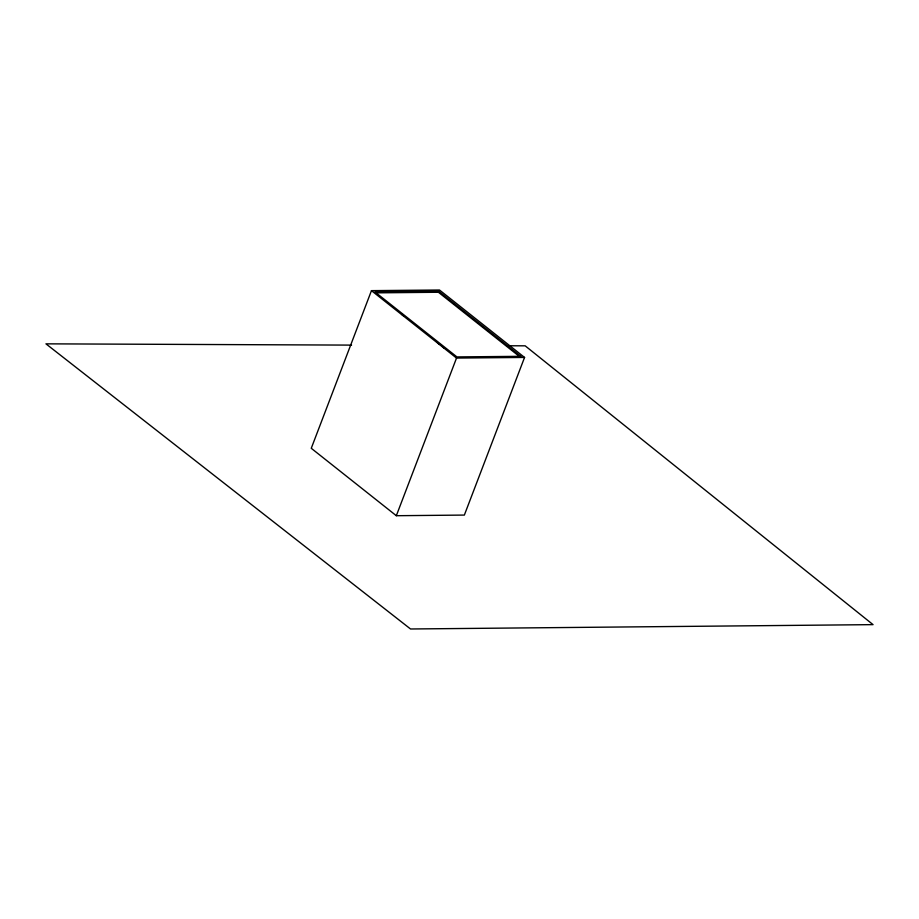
<?xml version="1.0" encoding="UTF-8"?>
<svg xmlns="http://www.w3.org/2000/svg" width="919" height="919" viewBox="0 0 919 919"><rect width="100%" height="100%" fill="white"/><g stroke="black" fill="none" stroke-linecap="round" stroke-linejoin="round"><path stroke-width="1.38" d="M371.46 290.645L311.265 448.288L396.33 515.708L464.359 515.077L524.554 357.434L439.489 290.013L371.46 290.645L456.525 358.065L524.554 357.434M438.42 292.265L438.777 291.346L520.751 356.319L520.407 357.25L438.42 292.265L376.02 292.851M396.33 515.708L456.525 358.065M438.777 291.346L374.952 291.943L456.927 356.917L520.751 356.319M351.563 345.107L45.95 343.844L410.54 628.987L873.05 624.633L525.174 345.831L507.954 345.762M401.546 314.229L403.797 316.01M437.49 342.707L439.73 344.487M441.982 346.268L444.222 348.048"/></g></svg>
